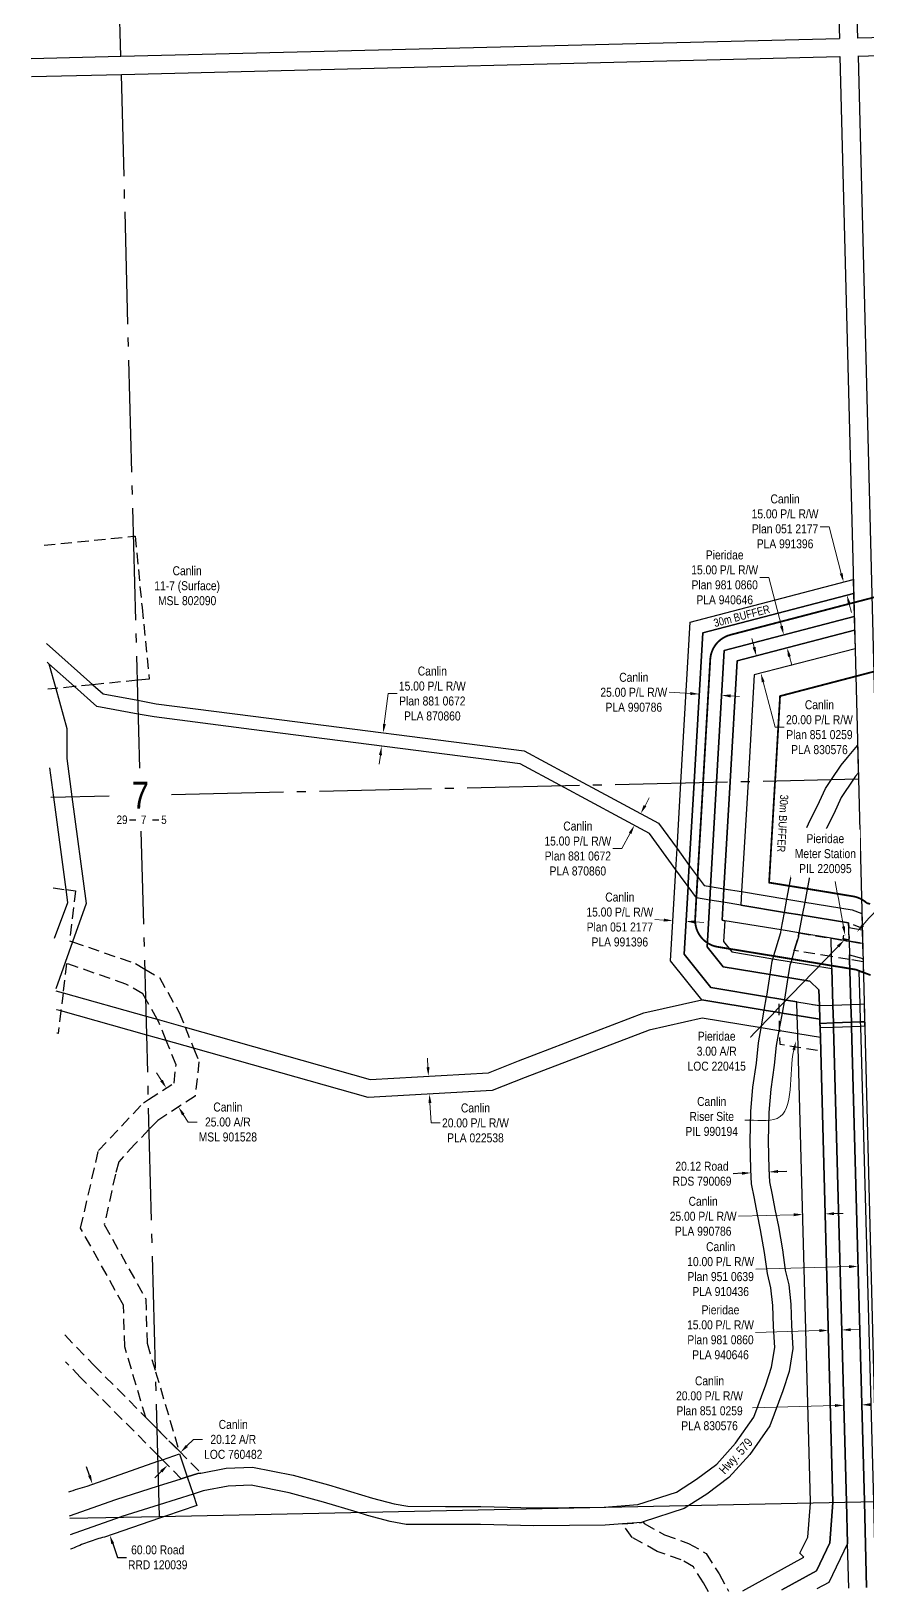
# Model space of a CAD drawing. Extents: x 639460 to 650829, y 5702863 to 5715975.
# Drawn here: x 640592 to 641523, y 5702863 to 5704602 of the extents above; entities that cross this region are included whole.
import ezdxf
from ezdxf.enums import TextEntityAlignment as Align

# ---------------------------------------------------------------- set-up
doc = ezdxf.new("R2010")
doc.units = 0
doc.header["$LTSCALE"] = 5
for name, pattern in [('foc-ACCESSROAD', [3.75, 2.5, -1.25]), ('foc-QUARTERLINE', [33, 25, -3, 2, -3]), ('foc-TIELINE', [1.875, 1.25, -0.625])]:
    doc.linetypes.add(name, pattern=pattern)
for name, color, linetype in [('10', 1, 'Continuous'), ('9', 3, 'Continuous'), ('C-AR', 13, 'foc-ACCESSROAD'), ('C-RW', 13, 'Continuous'), ('C-WS', 13, 'foc-ACCESSROAD'), ('F-AR', 190, 'foc-ACCESSROAD'), ('F-RW', 190, 'Continuous'), ('F-WS', 190, 'foc-ACCESSROAD'), ('L-QSEC', 8, 'foc-QUARTERLINE'), ('L-SEC', 7, 'Continuous'), ('L-SECLBL', 7, 'Continuous'), ('L-TITLEDB', 4, 'Continuous'), ('L-TITLEDB-T', 4, 'Continuous'), ('P-BUFFER-CIOOC', 50, 'foc-TIELINE'), ('P-BUFFER-CIOOC-T', 50, 'Continuous'), ('P-PROPOSED', 10, 'Continuous')]:
    doc.layers.add(name, color=color, linetype=linetype)
for name, color, linetype, lineweight in [('C-AR-T', 13, 'Continuous', 9), ('C-RW-T', 13, 'Continuous', 9), ('C-WS-T', 13, 'Continuous', 9), ('F-AR-T', 190, 'Continuous', 9), ('F-RW-T', 190, 'Continuous', 9), ('F-WS-T', 190, 'Continuous', 9)]:
    doc.layers.add(name, color=color, linetype=linetype, lineweight=lineweight)
doc.styles.add('80', font='ARIALN.TTF', dxfattribs={"height": 10})
doc.styles.add('80CG', font='ARIALN.TTF', dxfattribs={"height": 10})
doc.styles.add('80L', font='ARIALN.TTF', dxfattribs={"height": 10})
doc.styles.add('SIMPLEX', font='ARIALN.TTF')

# ---------------------------------------------------------------- blocks, each defined once
blk = doc.blocks.new('L-SECLBL')
at = {"layer": '9', "color": 255}
for p, q in [((-5.1, -27.8), (-12.3, -27.8)), ((20.7, -27.8), (13.5, -27.8))]:
    blk.add_line(p, q, dxfattribs=at)
at = {"layer": '10', "color": 2, "style": 'SIMPLEX'}
blk.add_attdef('SEC', text='', height=30, dxfattribs=at).set_placement((0, 0), align=Align.MIDDLE)
at = {"layer": '10', "color": 5, "style": '80L'}
blk.add_attdef('TWP', text='', height=9.5, dxfattribs=at).set_placement((-14.4, -27.4), align=Align.MIDDLE_RIGHT)
blk.add_attdef('RGE', text='', height=9.5, dxfattribs=at).set_placement((3.6, -27.4), align=Align.MIDDLE_CENTER)
blk.add_attdef('MER', text='', height=9.5, dxfattribs=at).set_placement((23.2, -27.4), align=Align.MIDDLE_LEFT)

msp = doc.modelspace()

# ---------------------------------------------------------------- linework, layer by layer
at = {"layer": 'C-AR', "color": 255}
msp.add_lwpolyline([(641519.2, 5703568.6), (641519.3, 5703565.1), (641504.3, 5703567.5), (641484.2, 5703570.8), (641442.6, 5703577.7), (641447.2, 5703592.9), (641447.9, 5703597.2), (641483.7, 5703591.3), (641497.7, 5703589), (641500.6, 5703588.5), (641503.8, 5703588), (641518.8, 5703585.5), (641519.2, 5703568.6)], close=True, dxfattribs=at)
for points in [[(640629.6, 5703149.3), (640661.5, 5703116.1), (640719.8, 5703057.4), (640732.4, 5703044.7), (640756.9, 5703020.1), (640781.3, 5702995.5), (640777.8, 5702994.8), (640766.1, 5702991.2), (640759.4, 5702989), (640738.3, 5703010.3), (640733.2, 5703015.4), (640647.1, 5703102), (640630.4, 5703119.4)], [(641346.9, 5702863.2), (641341.5, 5702873), (641330.3, 5702890.9), (641316.5, 5702898.8), (641289.8, 5702908.1), (641261.8, 5702923.8), (641251, 5702938.8), (641272.4, 5702940.5), (641274.1, 5702941), (641275.5, 5702939.1), (641298.1, 5702926.5), (641324.9, 5702917.1), (641344.6, 5702905.8), (641358.8, 5702883.1), (641369.4, 5702863.8)]]:
    msp.add_lwpolyline(points, dxfattribs=at)
at = {"layer": 'C-AR-T', "color": 255}
for p, q in [((640737.3, 5703432.8), (640731.9, 5703441.2)), ((640761.6, 5703394.9), (640767, 5703386.5)), ((640767, 5703386.5), (640777, 5703386.5)), ((640765.6, 5703025.6), (640773, 5703032.9)), ((640773, 5703032.9), (640783, 5703032.9)), ((640737.1, 5702997.3), (640730, 5702990.2))]:
    msp.add_line(p, q, dxfattribs=at)
for points in [[(640738.7, 5703433.7), (640735.9, 5703431.9), (640742.7, 5703424.4)], [(640763, 5703395.8), (640760.2, 5703394), (640756.2, 5703403.3)], [(640764.4, 5703026.7), (640766.7, 5703024.4), (640758.5, 5703018.5)], [(640735.9, 5702998.4), (640738.3, 5702996.1), (640744.2, 5703004.3)]]:
    msp.add_solid(points, dxfattribs=at)
at = {"layer": 'C-RW', "color": 255}
for points in [[(641470.7, 5703516.4), (641471.2, 5703501.1), (641446, 5703505.2), (641429, 5703508), (641425.9, 5703508.5), (641409.2, 5703511.3), (641339.5, 5703522.8), (641304.7, 5703566.2), (641310.6, 5703667.7), (641312, 5703691.2), (641316.2, 5703764.3), (641316.3, 5703764.8), (641326.7, 5703943.4), (641508.4, 5703990.9), (641508.8, 5703975.5), (641340.7, 5703931.6), (641331, 5703765.2), (641331, 5703764.7), (641325.6, 5703672.5), (641324.5, 5703652.9), (641324.3, 5703649), (641319.9, 5703573.6), (641349.8, 5703536.3), (641411.8, 5703526.1), (641425.5, 5703523.8), (641431.6, 5703522.8), (641445.6, 5703520.5), (641470.7, 5703516.4)], [(641486.2, 5703496.9), (641471.3, 5703496.4), (641471.2, 5703501.1), (641470.7, 5703516.4), (641485.7, 5703516.9), (641505.7, 5703517.6), (641515.7, 5703518), (641520.5, 5703518.2), (641521, 5703498.2), (641516.2, 5703498), (641506.3, 5703497.7), (641486.2, 5703496.9)], [(641486.4, 5703491.9), (641471.4, 5703491.4), (641471.3, 5703496.4), (641486.2, 5703496.9), (641506.3, 5703497.7), (641516.2, 5703498), (641521, 5703498.2), (641521.1, 5703493.2), (641516.4, 5703493), (641506.4, 5703492.7), (641486.4, 5703491.9)]]:
    msp.add_lwpolyline(points, close=True, dxfattribs=at)
for points in [[(641385.3, 5702864.2), (641453.2, 5702901.7), (641449, 5702906.1), (641457.8, 5702924.2), (641460.7, 5702962), (641460.8, 5702963.4), (641447, 5703469.6), (641446.6, 5703484.9), (641446, 5703505.2), (641445.6, 5703520.5), (641431.6, 5703522.8), (641425.5, 5703523.8), (641411.8, 5703526.1), (641349.8, 5703536.3), (641319.9, 5703573.6), (641324.3, 5703649), (641324.5, 5703652.9), (641325.6, 5703672.5), (641331, 5703764.7), (641331, 5703765.2), (641340.7, 5703931.6), (641508.8, 5703975.5), (641509.5, 5703949.9), (641364.6, 5703912), (641356.1, 5703765.2), (641349.3, 5703648.9), (641348.4, 5703633.8), (641345.4, 5703581.7), (641363.3, 5703559.4), (641415.7, 5703550.8), (641435.6, 5703547.5), (641460, 5703543.5), (641470.2, 5703533.8), (641470.7, 5703516.4), (641471.2, 5703501.1), (641471.3, 5703496.4), (641471.4, 5703491.4), (641471.7, 5703480.7), (641472.1, 5703465.5), (641485.8, 5702962.6), (641482.4, 5702917.8), (641467.3, 5702886.5), (641428.8, 5702865.3)], [(641503.3, 5702867.2), (641502, 5702917.1), (641500.9, 5702962.9), (641500.8, 5702963.2), (641486.4, 5703491.9), (641486.2, 5703496.9), (641485.7, 5703516.9), (641484.6, 5703557.7), (641484.2, 5703570.8), (641483.7, 5703591.3), (641447.9, 5703597.2), (641428.1, 5703600.5), (641365.1, 5703610.8), (641362.1, 5703611.3), (641363.3, 5703631.4), (641364.2, 5703646.4), (641371.1, 5703765.6), (641371.1, 5703766.1), (641379, 5703900.2), (641509.9, 5703934.5), (641510.4, 5703913.9), (641398.1, 5703884.6), (641391.2, 5703766.5), (641391.2, 5703766), (641384, 5703643.2), (641383.1, 5703628.1), (641431.7, 5703620.1), (641451.6, 5703616.9), (641503.2, 5703608.4), (641503.4, 5703603.3), (641518.4, 5703600.8), (641518.8, 5703585.5), (641503.8, 5703588), (641504.2, 5703572.7), (641504.3, 5703567.5), (641505.7, 5703517.6), (641506.3, 5703497.7), (641506.4, 5703492.7), (641520.8, 5702963.8), (641520.8, 5702963.3), (641523.3, 5702867.8)], [(640609.3, 5703919.5), (640660.7, 5703873.8), (640672.2, 5703863.6), (640711, 5703856.4), (640731.3, 5703852.6), (640839.5, 5703838.6), (641141.7, 5703800), (641211.7, 5703762.4), (641212.5, 5703762), (641291.3, 5703719.6), (641312, 5703691.2), (641325.6, 5703672.5), (641342.1, 5703650), (641349.3, 5703648.9), (641364.2, 5703646.4), (641384, 5703643.2), (641434.4, 5703634.9), (641454.3, 5703631.6), (641507, 5703623), (641517.9, 5703619), (641518.3, 5703602.5), (641518.4, 5703600.8), (641518.8, 5703585.5), (641503.8, 5703588), (641503.4, 5703603.3), (641503.2, 5703608.4), (641451.6, 5703616.9), (641431.7, 5703620.1), (641383.1, 5703628.1), (641363.3, 5703631.4), (641348.4, 5703633.8), (641333.6, 5703636.2), (641324.3, 5703649), (641321, 5703653.5), (641310.6, 5703667.7), (641281.2, 5703708), (641182.1, 5703761.3), (641181.4, 5703761.7), (641137.1, 5703785.5), (640837.6, 5703823.8), (640729, 5703837.8), (640711.4, 5703841), (640665.3, 5703849.6), (640640.4, 5703871.7), (640611.9, 5703897.1), (640609.8, 5703898.9)], [(640609.8, 5703898.9), (640611.9, 5703897.1), (640619.5, 5703869.6), (640631.8, 5703824.9), (640631.8, 5703791.5), (640637.4, 5703748.9), (640653.2, 5703630.1), (640638.1, 5703587.4), (640619.5, 5703534.8)], [(640618, 5703591.3), (640632.9, 5703631), (640630.9, 5703645.5), (640617.3, 5703748.5), (640612.9, 5703781.1)], [(641523.3, 5702867.8), (641520.8, 5702963.3), (641520.8, 5702963.8), (641506.4, 5703492.7), (641506.3, 5703497.7), (641505.7, 5703517.6), (641504.3, 5703567.5), (641504.2, 5703572.7), (641519.2, 5703568.6), (641519.3, 5703565.1), (641519.6, 5703552.9), (641514.7, 5703554.3), (641515.7, 5703518), (641516.2, 5703498), (641516.4, 5703493), (641530.8, 5702964.2), (641530.8, 5702963.5), (641533.3, 5702868)], [(640619.5, 5703532.8), (640627.6, 5703530.6), (640720.3, 5703504.4), (640732.6, 5703501), (640763.6, 5703492.2), (640969.9, 5703434.1), (641101.7, 5703441.4), (641135.4, 5703454.8), (641275.1, 5703508.1), (641339.5, 5703522.8), (641409.2, 5703511.3), (641425.9, 5703508.5), (641429, 5703508), (641446, 5703505.2), (641471.2, 5703501.1), (641471.3, 5703496.4), (641471.4, 5703491.4), (641471.7, 5703480.7), (641446.6, 5703484.9), (641426.4, 5703488.2), (641425.5, 5703488.3), (641405.7, 5703491.6), (641340.1, 5703502.4), (641280.9, 5703488.9), (641142.6, 5703436.1), (641106, 5703421.6), (640967.7, 5703414), (640773, 5703468.8), (640742.6, 5703477.4), (640720.8, 5703483.5), (640625.1, 5703510.5), (640620.7, 5703511.7), (640620.1, 5703511.4)]]:
    msp.add_lwpolyline(points, dxfattribs=at)
at = {"layer": 'C-RW-T', "color": 255}
for p, q in [((641481.4, 5704049.7), (641471.4, 5704049.7)), ((641495, 5703997.7), (641481.4, 5704049.7)), ((641503.9, 5703963.9), (641506.4, 5703954.2)), ((641397.9, 5703915.5), (641395.3, 5703925.2)), ((640985.7, 5703830), (640990.1, 5703863.9)), ((640990.1, 5703863.9), (641000.1, 5703863.9)), ((641326.8, 5703863.9), (641303.3, 5703865.3)), ((641408, 5703876.8), (641421.2, 5703826.4)), ((641371.7, 5703861.3), (641381.7, 5703860.7)), ((641421.2, 5703826.4), (641431.2, 5703826.4)), ((640981.3, 5703795.3), (640980, 5703785.4)), ((641276.3, 5703739), (641281, 5703747.8)), ((641259.7, 5703708.2), (641250.5, 5703691.2)), ((641250.5, 5703691.2), (641240.5, 5703691.2)), ((641297.3, 5703611.5), (641287.3, 5703612.1)), ((641332, 5703609.5), (641342, 5703608.9)), ((641034.3, 5703447.7), (641033.8, 5703457.7)), ((641036.6, 5703407.8), (641037.8, 5703385.5)), ((641037.8, 5703385.5), (641047.8, 5703385.5)), ((641442.1, 5703283.2), (641380.6, 5703281.5)), ((641487.1, 5703284.5), (641497.1, 5703284.7)), ((641503.7, 5703225.4), (641399.7, 5703222.6)), ((641487.9, 5703070.6), (641395.9, 5703068.1))]:
    msp.add_line(p, q, dxfattribs=at)
for points in [[(641496.6, 5703998.2), (641493.4, 5703997.3), (641497.6, 5703988.1)], [(641505.5, 5703964.3), (641502.3, 5703963.5), (641501.3, 5703973.6)], [(641399.5, 5703915.9), (641396.2, 5703915.1), (641400.4, 5703905.8)], [(641409.6, 5703877.2), (641406.4, 5703876.4), (641405.4, 5703886.5)], [(641326.9, 5703865.6), (641326.7, 5703862.3), (641336.8, 5703863.3)], [(641371.8, 5703863), (641371.6, 5703859.6), (641361.7, 5703861.9)], [(640984.1, 5703830.2), (640987.4, 5703829.8), (640984.5, 5703820.1)], [(640979.7, 5703795.5), (640983, 5703795.1), (640982.6, 5703805.2)], [(641274.8, 5703739.8), (641277.7, 5703738.2), (641271.5, 5703730.2)], [(641258.2, 5703709), (641261.1, 5703707.4), (641264.4, 5703717)], [(641297.4, 5703613.2), (641297.2, 5703609.9), (641307.3, 5703610.9)], [(641332.1, 5703611.2), (641331.9, 5703607.8), (641322, 5703610.1)], [(641036, 5703447.8), (641032.7, 5703447.6), (641034.9, 5703437.7)], [(641038.2, 5703407.9), (641034.9, 5703407.7), (641036, 5703417.8)], [(641442, 5703284.9), (641442.1, 5703281.6), (641452.1, 5703283.5)], [(641487, 5703286.1), (641487.1, 5703282.8), (641477.1, 5703284.2)], [(641503.6, 5703227.1), (641503.7, 5703223.7), (641513.7, 5703225.7)], [(641487.9, 5703072.3), (641487.9, 5703069), (641497.9, 5703070.9)], [(641527.8, 5703073.4), (641527.9, 5703070), (641517.9, 5703071.4)]]:
    msp.add_solid(points, dxfattribs=at)
at = {"layer": 'C-WS', "color": 255}
for points in [[(640606.4, 5704029.2), (640706.2, 5704039.2), (640707.8, 5704039.3), (640715.7, 5703959.7), (640723.6, 5703880), (640710.4, 5703878.7), (640660.7, 5703873.8), (640640.4, 5703871.7), (640619.5, 5703869.6), (640610.6, 5703868.8)], [(640616.5, 5703647.4), (640630.9, 5703645.5), (640641.4, 5703644.1), (640634.7, 5703588.6), (640638.1, 5703587.4), (640708.2, 5703563.1), (640718.9, 5703556.8), (640735, 5703547.4), (640757.1, 5703508.5), (640763.6, 5703492.2), (640773, 5703468.8), (640779.1, 5703453.7), (640774.9, 5703415.3), (640733.1, 5703388.4), (640723.6, 5703378.5), (640707.7, 5703361.8), (640689.6, 5703342.3), (640685.9, 5703328.5), (640673.6, 5703272.3), (640719.7, 5703189.5), (640721.3, 5703140.1), (640730.8, 5703108.2), (640756.9, 5703020.1), (640732.4, 5703044.7), (640719.8, 5703057.4), (640696.4, 5703136.1), (640694.9, 5703182.6), (640647.2, 5703268.4), (640667.1, 5703354.8), (640717.1, 5703407.9), (640722.7, 5703411.5), (640751.3, 5703429.9), (640753.5, 5703450.2), (640742.6, 5703477.4), (640734.5, 5703497.7), (640732.6, 5703501), (640719.8, 5703523.6), (640716.6, 5703529.2), (640697.7, 5703540.3), (640631.6, 5703563.2), (640627.6, 5703530.6), (640625.1, 5703510.5), (640622.1, 5703485.3), (640620.8, 5703485.4)]]:
    msp.add_lwpolyline(points, dxfattribs=at)
at = {"layer": 'C-WS', "color": 255, "flags": 128}
for points in [[(641518.4, 5703600.8), (641518.8, 5703585.5), (641503.8, 5703588), (641503.7, 5703591.7), (641503.6, 5703595.5), (641503.4, 5703603.3), (641503.2, 5703608.4), (641518.3, 5703602.5), (641518.4, 5703600.8)], [(641471.7, 5703480.7), (641472.1, 5703465.5), (641447, 5703469.6), (641426.8, 5703473), (641426.4, 5703488.2), (641426.3, 5703492.5), (641425.9, 5703508.5), (641425.5, 5703523.8), (641431.6, 5703522.8), (641445.6, 5703520.5), (641470.7, 5703516.4), (641471.2, 5703501.1), (641471.3, 5703496.4), (641471.4, 5703491.4), (641471.7, 5703480.7)]]:
    msp.add_lwpolyline(points, close=True, dxfattribs=at)
at = {"layer": 'C-WS-T', "color": 255, "start_tangent": (0.661988, 0.749514), "end_tangent": (0.661988, 0.749514)}
msp.add_spline([(641519.1, 5703605.8), (641555.6, 5703647)], degree=3, dxfattribs=at)
at = {"layer": 'C-WS-T', "color": 255}
for points in [[(641520.4, 5703604.7), (641512.5, 5703598.3), (641517.9, 5703606.9)], [(641440.6, 5703467.2), (641444.6, 5703476.5), (641443.8, 5703466.4)]]:
    msp.add_solid(points, dxfattribs=at)
at = {"layer": 'F-AR', "color": 255}
msp.add_lwpolyline([(641500.9, 5703590), (641500.6, 5703588.5), (641497.7, 5703589), (641497.9, 5703590.5), (641500.9, 5703590)], close=True, dxfattribs=at)
at = {"layer": 'F-AR-T', "color": 255, "start_tangent": (-0.695706, -0.718327), "end_tangent": (-0.695706, -0.718327)}
msp.add_spline([(641491.5, 5703582.2), (641393.4, 5703480.8)], degree=3, dxfattribs=at)
at = {"layer": 'F-AR-T', "color": 255}
msp.add_solid([(641490.3, 5703583.3), (641498.5, 5703589.4), (641492.7, 5703581)], dxfattribs=at)
at = {"layer": 'F-RW', "color": 255}
msp.add_lwpolyline([(641428.8, 5702865.3), (641467.3, 5702886.5), (641482.4, 5702917.8), (641485.8, 5702962.6), (641472.1, 5703465.5), (641471.7, 5703480.7), (641471.4, 5703491.4), (641471.3, 5703496.4), (641471.2, 5703501.1), (641470.7, 5703516.4), (641470.2, 5703533.8), (641460, 5703543.5), (641435.6, 5703547.5), (641415.7, 5703550.8), (641363.3, 5703559.4), (641345.4, 5703581.7), (641348.4, 5703633.8), (641349.3, 5703648.9), (641356.1, 5703765.2), (641364.6, 5703912), (641509.5, 5703949.9), (641509.9, 5703934.5), (641379, 5703900.2), (641371.1, 5703766.1), (641371.1, 5703765.6), (641364.2, 5703646.4), (641363.3, 5703631.4), (641362.1, 5703611.3), (641365.1, 5703610.8), (641363.7, 5703587.6), (641373, 5703576), (641418.9, 5703568.5), (641439, 5703565.2), (641484.6, 5703557.7), (641485.7, 5703516.9), (641486.2, 5703496.9), (641486.4, 5703491.9), (641500.8, 5702963.2), (641500.9, 5702962.9), (641502, 5702917.1), (641481, 5702873.5), (641467.9, 5702866.3)], dxfattribs=at)
at = {"layer": 'F-RW-T', "color": 255}
for p, q in [((641414.2, 5703993.3), (641404.2, 5703993.3)), ((641428.4, 5703939), (641414.2, 5703993.3)), ((641437.2, 5703905.1), (641439.8, 5703895.5)), ((641470.6, 5703154.2), (641399.5, 5703152.2)), ((641505.6, 5703155.1), (641515.6, 5703155.4))]:
    msp.add_line(p, q, dxfattribs=at)
for points in [[(641430, 5703939.4), (641426.8, 5703938.6), (641430.9, 5703929.3)], [(641438.9, 5703905.6), (641435.6, 5703904.7), (641434.7, 5703914.8)], [(641470.6, 5703155.8), (641470.7, 5703152.5), (641480.6, 5703154.4)], [(641505.6, 5703156.8), (641505.7, 5703153.5), (641495.6, 5703154.9)]]:
    msp.add_solid(points, dxfattribs=at)
at = {"layer": 'F-WS', "color": 255, "flags": 128}
msp.add_lwpolyline([(641503.7, 5703591.7), (641503.3, 5703589.6), (641500.9, 5703590), (641497.9, 5703590.6), (641497.3, 5703590.7), (641498.3, 5703596.5), (641499, 5703596.7), (641501.9, 5703596.1), (641503.6, 5703595.5), (641503.7, 5703591.7)], close=True, dxfattribs=at)
at = {"layer": 'F-WS-T', "color": 255, "start_tangent": (-0.181504, 0.98339), "end_tangent": (-0.181504, 0.98339)}
msp.add_spline([(641497.6, 5703604.3), (641488.3, 5703654.4)], degree=3, dxfattribs=at)
at = {"layer": 'F-WS-T', "color": 255}
msp.add_solid([(641499.2, 5703604.6), (641499.4, 5703594.5), (641495.9, 5703604)], dxfattribs=at)
at = {"layer": 'L-QSEC', "color": 255}
for p, q in [((640692.1, 5704574), (640689.8, 5704653.8)), ((640713, 5703780.7), (640692.6, 5704553.8)), ((640748.3, 5703751.5), (641514.1, 5703768.8)), ((640613.8, 5703748.4), (640679, 5703749.9)), ((640735, 5702947.2), (640714.8, 5703710.7))]:
    msp.add_line(p, q, dxfattribs=at)
at = {"layer": 'L-SEC', "color": 255}
for p, q in [((641469.7, 5705399.8), (641493, 5704593.7)), ((641489.8, 5705400.3), (641513.1, 5704594.2)), ((641513.1, 5704594.3), (642321.9, 5704617.2)), ((640692.1, 5704574), (641493, 5704593.7)), ((641493, 5704593.7), (641493, 5704593.7)), ((641513.6, 5704574.1), (642322.5, 5704597.1)), ((640592.1, 5704571.5), (640692.1, 5704574)), ((640692.6, 5704553.8), (641493.5, 5704573.6)), ((641493.5, 5704573.6), (641514.1, 5703768.8)), ((641513.7, 5704574.1), (641513.7, 5704574.2)), ((641513.7, 5704574.1), (641534.2, 5703769.3)), ((640592.6, 5704551.4), (640692.6, 5704553.8)), ((641514.1, 5703768.8), (641534.6, 5702963.6)), ((640735, 5702947.2), (641534.6, 5702963.6)), ((640635, 5702945.2), (640735, 5702947.2))]:
    msp.add_line(p, q, dxfattribs=at)
at = {"layer": 'L-TITLEDB', "color": 255}
for points in [[(641456.7, 5703714.8), (641460.2, 5703722.7), (641468.6, 5703738.9), (641477.3, 5703758.1), (641484.1, 5703768.1), (641494.9, 5703784.1), (641502.1, 5703792.7), (641513.1, 5703805.9), (641513.4, 5703796.3), (641513.9, 5703775.4), (641511, 5703771.9), (641508.8, 5703768.7), (641495, 5703748.2), (641486.7, 5703730), (641478.4, 5703714), (641478.2, 5703713.7)], [(640634.9, 5702947.9), (640686.6, 5702966.1), (640734.1, 5702981.1), (640759.4, 5702989), (640766.1, 5702991.2), (640777.8, 5702994.8), (640781.3, 5702995.5), (640809.3, 5703001), (640838.7, 5703002), (640884.1, 5702993.1), (640923.6, 5702982.3), (640972.4, 5702967.6), (640996.5, 5702961), (641011.8, 5702958.4), (641053.9, 5702958.2), (641093.1, 5702958.2), (641152.7, 5702956.7), (641230.9, 5702957.3), (641268.4, 5702960.4), (641311.2, 5702974.1), (641333.5, 5702988.5), (641356.2, 5703005.3), (641377.2, 5703028.6), (641397.5, 5703057.6), (641410.8, 5703093.7), (641417.4, 5703113.5), (641420.9, 5703135.3), (641419.4, 5703158.8), (641418.7, 5703182.2), (641416.5, 5703201.9), (641412.7, 5703217.8), (641409.6, 5703241.1), (641405.1, 5703266.4), (641401.3, 5703285.4), (641398.2, 5703301.5), (641395, 5703317.5), (641394.2, 5703333.7), (641393.4, 5703365.4), (641394.2, 5703398.1), (641396.5, 5703425.4), (641400.4, 5703452.3), (641402.7, 5703474.6), (641405.7, 5703491.6), (641409.2, 5703511.3), (641411.8, 5703526.1), (641411.9, 5703526.9), (641415.7, 5703550.8), (641418.1, 5703565.7), (641418.9, 5703568.5), (641427.5, 5703597.6), (641428.1, 5703600.5), (641431.7, 5703620.1), (641434.4, 5703634.9), (641439.6, 5703662.5), (641440.2, 5703664.8)], [(641459.3, 5703658.5), (641459.2, 5703658), (641454.3, 5703631.6), (641451.6, 5703616.9), (641447.9, 5703597.2), (641447.2, 5703592.9), (641442.6, 5703577.7), (641439, 5703565.2), (641437.8, 5703561.3), (641435.6, 5703547.5), (641431.8, 5703523.6), (641431.6, 5703522.8), (641429, 5703508), (641426.3, 5703492.5), (641425.5, 5703488.3), (641422.6, 5703471.8), (641420.4, 5703449.8), (641416.6, 5703423.1), (641414.3, 5703397), (641413.6, 5703365.4), (641414.3, 5703334.4), (641415, 5703320), (641418, 5703305.4), (641421, 5703289.3), (641424.9, 5703270.1), (641429.5, 5703244.2), (641432.5, 5703221.5), (641436.4, 5703205.3), (641438.8, 5703183.7), (641439.5, 5703159.7), (641441.1, 5703134.3), (641437, 5703108.6), (641429.8, 5703087.1), (641415.5, 5703048.2), (641393, 5703016), (641369.7, 5702990.4), (641345, 5702972), (641325.3, 5702959.3), (641319.9, 5702955.8), (641274.1, 5702941), (641272.4, 5702940.5), (641251, 5702938.8), (641231.8, 5702937.3), (641152.5, 5702936.5), (641092.8, 5702938.1), (641053.9, 5702938.1), (641010, 5702938.2), (640992.1, 5702941.4), (640966.9, 5702948.3), (640955.4, 5702951.7), (640918, 5702962.9), (640879.5, 5702973.5), (640837.1, 5702981.8), (640811.6, 5702980.9), (640783.8, 5702975.6), (640772.5, 5702972.1), (640734.7, 5702960.1), (640693, 5702947), (640691.2, 5702946.3), (640635.5, 5702926.8)], [(640634.2, 5702974.7), (640636.2, 5702975.4), (640638.8, 5702976.2), (640641.3, 5702977.1), (640643.9, 5702977.9), (640646.5, 5702978.7), (640649.1, 5702979.5), (640651.7, 5702980.2), (640654.3, 5702981), (640733.4, 5703008.6), (640738.3, 5703010.3), (640757.5, 5703017), (640766.1, 5702991.2), (640772.5, 5702972.1), (640776.7, 5702959.3), (640741.7, 5702947.4), (640735.1, 5702945.1), (640673.8, 5702924.2), (640671.7, 5702923.6), (640669.5, 5702923), (640667.4, 5702922.4), (640665.2, 5702921.7), (640663.1, 5702921), (640661, 5702920.3), (640658.8, 5702919.6), (640656.7, 5702918.9), (640654.6, 5702918.1), (640652.5, 5702917.3), (640650.4, 5702916.6), (640648.3, 5702915.8), (640646.3, 5702914.9), (640644.2, 5702914.1), (640642.1, 5702913.2), (640640.1, 5702912.3), (640638, 5702911.4), (640636, 5702910.5), (640635.9, 5702910.5)]]:
    msp.add_lwpolyline(points, dxfattribs=at)
at = {"layer": 'L-TITLEDB-T', "color": 255}
for p, q in [((641384.4, 5703329.4), (641374.4, 5703328.9)), ((641424.5, 5703331.4), (641434.5, 5703331.9)), ((640657, 5702992.8), (640653.8, 5703002.3)), ((640683, 5702916.8), (640688.2, 5702901.5)), ((640688.2, 5702901.5), (640698.2, 5702901.5))]:
    msp.add_line(p, q, dxfattribs=at)
for points in [[(641384.3, 5703331.1), (641384.5, 5703327.8), (641394.4, 5703329.9)], [(641424.4, 5703333.1), (641424.6, 5703329.8), (641414.5, 5703330.9)], [(640658.6, 5702993.3), (640655.5, 5702992.3), (640660.3, 5702983.3)], [(640684.5, 5702917.3), (640681.4, 5702916.2), (640679.7, 5702926.2)]]:
    msp.add_solid(points, dxfattribs=at)
at = {"layer": 'P-BUFFER-CIOOC', "const_width": 2}
for points in [[(641631.8, 5703997.3), (641522.3, 5703968.7), (641502.3, 5703963.5), (641371.4, 5703929.3, 0.324985), (641349, 5703902), (641341.2, 5703767.8, 0.000369), (641341.2, 5703767.8), (641341.2, 5703767.3), (641334.2, 5703648.2), (641333.3, 5703633.1), (641332.2, 5703613, 0.383592), (641357.2, 5703581.7), (641360.2, 5703581.2, 0.000297), (641360.2, 5703581.2), (641423.2, 5703570.9), (641443.1, 5703567.6), (641478.8, 5703561.7), (641498.9, 5703558.4, 0.000423), (641498.9, 5703558.4), (641511.1, 5703556.4), (641527.7, 5703550.2)], [(641527.2, 5703629.5, 0.030478), (641523.6, 5703630.4, 0.147156), (641508.1, 5703638), (641456.5, 5703646.5), (641436.6, 5703649.7), (641414.6, 5703653.3), (641421.1, 5703764.3, 0.000356), (641421.1, 5703764.3), (641421.2, 5703764.8), (641426.8, 5703861.1), (641518, 5703884.9), (641537.9, 5703890.1)]]:
    msp.add_lwpolyline(points, format="xyb", dxfattribs=at)
at = {"layer": 'P-PROPOSED'}
msp.add_lwpolyline([(641483.7, 5703591.3), (641447.9, 5703597.2), (641428.1, 5703600.5), (641365.1, 5703610.8), (641362.1, 5703611.3), (641363.3, 5703631.4), (641364.2, 5703646.4), (641371.1, 5703765.6), (641371.1, 5703766.1), (641379, 5703900.2), (641509.9, 5703934.5), (641510.4, 5703913.9), (641398.1, 5703884.6), (641391.2, 5703766.5), (641391.2, 5703766), (641384, 5703643.2), (641383.1, 5703628.1), (641431.7, 5703620.1), (641451.6, 5703616.9), (641503.2, 5703608.4), (641503.4, 5703603.3), (641518.4, 5703600.8), (641518.8, 5703585.5), (641503.8, 5703588), (641483.7, 5703591.3)], close=True, dxfattribs=at)

# ---------------------------------------------------------------- block references
at = {"layer": 'L-SECLBL', "color": 255}
ref = msp.add_blockref('L-SECLBL', (640713.8, 5703750.7), dxfattribs=at)
ref.add_attrib('SEC', '7', dxfattribs={"layer": '10', "color": 255, "height": 30, "style": 'SIMPLEX'}).set_placement((640713.8, 5703750.7), align=Align.MIDDLE)
ref.add_attrib('TWP', '29', dxfattribs={"layer": '10', "color": 255, "height": 9.5, "style": '80L'}).set_placement((640699.4, 5703723.3), align=Align.MIDDLE_RIGHT)
ref.add_attrib('RGE', '7', dxfattribs={"layer": '10', "color": 255, "height": 9.5, "style": '80L'}).set_placement((640717.4, 5703723.3), align=Align.MIDDLE_CENTER)
ref.add_attrib('MER', '5', dxfattribs={"layer": '10', "color": 255, "height": 9.5, "style": '80L'}).set_placement((640737, 5703723.3), align=Align.MIDDLE_LEFT)

# ---------------------------------------------------------------- texts
at = {"layer": 'C-AR-T', "color": 255, "insert": (640811.3, 5703386.5), "char_height": 10, "attachment_point": 5, "style": '80CG'}
msp.add_mtext('\\A1;Canlin\\P25.00 A/R\\PMSL 901528', dxfattribs=at)
at = {"layer": 'C-AR-T', "color": 255, "insert": (640817.3, 5703032.9), "char_height": 10, "width": 64.459, "attachment_point": 5, "style": '80CG'}
msp.add_mtext('\\A1;Canlin\\P20.12 A/R\\PLOC 760482', dxfattribs=at)
at = {"layer": 'C-RW-T', "color": 255, "char_height": 10, "attachment_point": 5, "style": '80CG'}
for s, insert in [('\\A1;Canlin\\P15.00 P/L R/W\\PPlan 051 2177\\PPLA 991396', (641432.4, 5704055.7)), ('\\A1;Canlin\\P15.00 P/L R/W\\PPlan 881 0672\\PPLA 870860', (641039.2, 5703863.9)), ('\\A1;Canlin\\P25.00 P/L R/W\\PPLA 990786', (641263.8, 5703865.3)), ('\\A1;Canlin\\P20.00 P/L R/W\\PPlan 851 0259\\PPLA 830576', (641470.7, 5703826.4)), ('\\A1;Canlin\\P15.00 P/L R/W\\PPlan 881 0672\\PPLA 870860', (641201.4, 5703691.2)), ('\\A1;Canlin\\P15.00 P/L R/W\\PPlan 051 2177\\PPLA 991396', (641248.2, 5703612.1)), ('\\A1;Canlin\\P20.00 P/L R/W\\PPLA 022538', (641087.3, 5703385.5)), ('\\A1;Canlin\\P25.00 P/L R/W\\PPLA 990786', (641341.1, 5703281.5)), ('\\A1;Canlin\\P20.00 P/L R/W\\PPlan 851 0259\\PPLA 830576', (641348.2, 5703073.1))]:
    msp.add_mtext(s, dxfattribs=dict(at, insert=insert))
at = {"layer": 'C-RW-T', "color": 255, "insert": (641360.6, 5703222.6), "char_height": 10, "width": 74.5, "attachment_point": 5, "style": '80CG'}
msp.add_mtext('\\A1;Canlin\\P10.00 P/L R/W\\PPlan 951 0639\\PPLA 910436', dxfattribs=at)
at = {"layer": 'C-WS-T', "color": 255, "insert": (640765.9, 5703984), "char_height": 10, "width": 72.624, "attachment_point": 5, "style": '80CG'}
msp.add_mtext('\\A1;Canlin\\P11-7 (Surface)\\PMSL 802090', dxfattribs=at)
at = {"layer": 'F-RW-T', "color": 255, "insert": (641365.1, 5703993.3), "char_height": 10, "attachment_point": 5, "style": '80CG'}
msp.add_mtext('\\A1;Pieridae\\P15.00 P/L R/W\\PPlan 981 0860\\PPLA 940646', dxfattribs=at)
at = {"layer": 'F-RW-T', "color": 255, "insert": (641360.4, 5703152.2), "char_height": 10, "width": 74.5, "attachment_point": 5, "style": '80CG'}
msp.add_mtext('\\A1;Pieridae\\P15.00 P/L R/W\\PPlan 981 0860\\PPLA 940646', dxfattribs=at)
at = {"layer": 'L-TITLEDB-T', "color": 255, "char_height": 10, "attachment_point": 5, "style": '80CG'}
for s, insert in [('\\A1;20.12 Road\\PRDS 790069', (641339.8, 5703328.9)), ('\\A1;60.00 Road\\PRRD 120039', (640733.1, 5702901.5))]:
    msp.add_mtext(s, dxfattribs=dict(at, insert=insert))
at = {"layer": 'L-TITLEDB-T', "color": 255, "insert": (641378.5, 5703013.5), "char_height": 10, "width": 47.331, "attachment_point": 5, "rotation": 47.8152, "style": '80CG'}
msp.add_mtext('\\A1;Hwy. 579', dxfattribs=at)
at = {"layer": 'P-BUFFER-CIOOC-T', "char_height": 9, "attachment_point": 1, "style": '80'}
for insert, rotation in [((641351.9, 5703946.6), 14.6507), ((641436.1, 5703751), 266.6598)]:
    msp.add_mtext_dynamic_manual_height_columns('30m BUFFER', width=64.069, gutter_width=45, heights=[0], dxfattribs=dict(at, insert=insert, rotation=rotation))

# ---------------------------------------------------------------- next in the draw order: texts
at = {"layer": 'C-WS-T', "color": 255, "insert": (641350.6, 5703392.7), "char_height": 10, "width": 60.659, "attachment_point": 5, "style": '80CG', "bg_fill": 2}
msp.add_mtext('\\A1;Canlin\\PRiser Site\\PPIL 990194', dxfattribs=at)
at = {"layer": 'F-WS-T', "color": 255, "insert": (641477.3, 5703685.5), "char_height": 10, "width": 67.433, "attachment_point": 5, "style": '80CG', "bg_fill": 2}
msp.add_mtext('\\A1;Pieridae\\PMeter Station\\PPIL 220095', dxfattribs=at)

# ---------------------------------------------------------------- next in the draw order: linework, layer by layer
at = {"layer": 'C-WS-T', "color": 255, "start_tangent": (-0.237212, -0.971458), "end_tangent": (-0.998373, -0.057019)}
msp.add_spline([(641442.2, 5703466.8), (641423.6, 5703390.5), (641387.7, 5703388.5)], degree=3, dxfattribs=at)

# ---------------------------------------------------------------- next in the draw order: texts
at = {"layer": 'F-AR-T', "color": 255, "insert": (641356.2, 5703465.4), "char_height": 10, "width": 64.588, "attachment_point": 5, "style": '80CG', "bg_fill": 2}
msp.add_mtext('\\A1;Pieridae\\P3.00 A/R\\PLOC 220415', dxfattribs=at)

doc.saveas('drawing.dxf')
